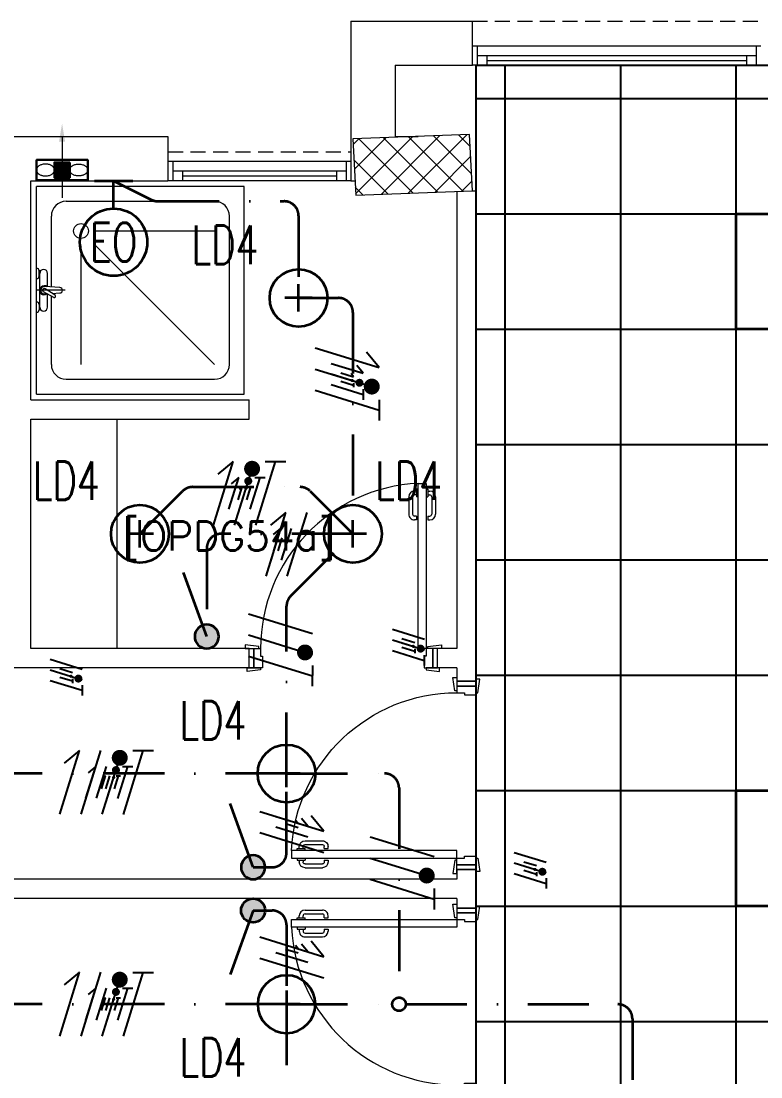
# Model space of a CAD drawing. Header units: inches. Extents: x -12418 to 57169, y -29325 to 19878.
# Drawn here: x 17883 to 21729, y 3911 to 9403 of the extents above; entities that cross this region are included whole.
import ezdxf
from ezdxf.enums import TextEntityAlignment as Align

# ---------------------------------------------------------------- set-up
doc = ezdxf.new("R2010")
doc.units = ezdxf.units.IN
doc.header["$LTSCALE"] = 25
doc.header["$MEASUREMENT"] = 0
for name, pattern in [('00-Ground Floor$0$HIDDEN2', [0.1875, 0.125, -0.0625]), ('DASHDOT', [25.4, 12.7, -6.35, 0, -6.35]), ('DASHED2', [9.525, 6.35, -3.175])]:
    doc.linetypes.add(name, pattern=pattern)
doc.layers.get('0').update_dxf_attribs({"color": 8})
for name, color, linetype, lineweight in [('00-Ground Floor$0$72_EGR_BASE_TEXT', 252, 'Continuous', 5), ('00-Ground Floor$0$Aluminum', 251, 'Continuous', 5), ('00-Ground Floor$0$C-HYDR-CTCH', 251, 'Continuous', 5), ('00-Ground Floor$0$Hatch', 254, 'Continuous', 5), ('00-Ground Floor$0$Proj', 251, 'Continuous', 5), ('00-Ground Floor$0$SANIT', 250, 'Continuous', 5), ('00-Ground Floor$0$Walls', 251, 'Continuous', 5), ('00-Ground Floor$0$Wooden Joinery', 251, 'Continuous', 5), ('E-LITE-CIRC-NUMB', 6, 'Continuous', 25), ('E-LITE-CLNG', 150, 'Continuous', 35), ('E-LITE-CLNG @ 100', 150, 'Continuous', 35), ('E-LITE-CLNG-CNDT', 6, 'DASHDOT', 35), ('E-LITE-CTRL', 6, 'Continuous', 25), ('E-LITE-IDEN', 6, 'Continuous', 25), ('E-LITE-SWCH @ 100', 3, 'Continuous', 35), ('E-POWR-CIRC-NUMB', 6, 'Continuous', 25), ('E-POWR-WALL @ 100', 4, 'Continuous', 35), ('E-POWR-WIRE', 6, 'Continuous', 25), ('E-POWR-WIRE @ 100', 6, 'Continuous', 25), ('E-POWR-WIRE @ 20', 6, 'Continuous', 25), ('E-POWR-WIRE @ 50', 6, 'Continuous', 25)]:
    doc.layers.add(name, color=color, linetype=linetype, lineweight=lineweight)
for name, color, linetype in [('00-Ground Floor$0$False Ceiling', 251, 'Continuous'), ('E-POWR-IDEN', 101, 'Continuous'), ('MC-EX-EQPM', 2, 'Continuous')]:
    doc.layers.add(name, color=color, linetype=linetype)
doc.layers.add('00-Ground Floor$0$Meubles', color=7, linetype='Continuous', lineweight=5, true_color=0xa6b1d3)
doc.styles.add('00-Ground Floor$0$SIMPLEX', font='SIMPLEX.shx', dxfattribs={"height": 150})
doc.styles.add('DC_Simplex', font='SIMPLEX.shx', dxfattribs={"width": 0.7})

# ---------------------------------------------------------------- blocks, each defined once
blk = doc.blocks.new('00-Ground Floor$0$A$C72370EFE')
at = {"layer": '00-Ground Floor$0$Wooden Joinery'}
for p, q in [((-0.01, -0.04), (-0.02, -0.04)), ((-0.01, -0.03), (-0.01, -0.07)), ((0, -0.03), (-0.01, -0.03)), ((0.04, -0.03), (0.05, -0.03)), ((0.05, -0.03), (0.05, -0.07)), ((0.05, -0.04), (0.06, -0.04)), ((-0.05, -0.07), (-0.05, -0.16)), ((-0.03, -0.07), (-0.03, -0.16)), ((-0.01, -0.06), (-0.02, -0.06)), ((0, -0.07), (-0.01, -0.07)), ((0.04, -0.07), (0.05, -0.07)), ((0.05, -0.06), (0.06, -0.06)), ((0.07, -0.07), (0.07, -0.16)), ((0.09, -0.07), (0.09, -0.16)), ((-0.01, -0.17), (-0.02, -0.17)), ((-0.01, -0.19), (-0.02, -0.19)), ((-0.01, -0.17), (-0.01, -0.19)), ((0.05, -0.17), (0.06, -0.17)), ((0.05, -0.17), (0.05, -0.19)), ((0.05, -0.19), (0.06, -0.19))]:
    blk.add_line(p, q, dxfattribs=at)
for centre, radius, start, end in [((-0.02, -0.07), 0.03, 90, 180), ((0.06, -0.07), 0.03, 0, 90), ((-0.02, -0.07), 0.01, 90, 180), ((0.06, -0.07), 0.01, 0, 90), ((-0.02, -0.16), 0.03, 180, 270), ((-0.02, -0.16), 0.01, 180, 270), ((0.06, -0.16), 0.01, 270, 0), ((0.06, -0.16), 0.03, 270, 0)]:
    blk.add_arc(centre, radius, start, end, dxfattribs=at)
blk = doc.blocks.new('00-Ground Floor$0$A$C5DAD61B4')
at = {"layer": '00-Ground Floor$0$Wooden Joinery'}
for points in [[(80, 959.1), (80, 969.1), (10, 979.1), (10, 959.1)], [(940, 959.1), (940, 969.1), (1010, 979.1), (1010, 959.1)], [(70, 859.1), (70, 849.1), (0, 839.1), (0, 859.1)], [(120, 859.1), (120, 0), (80, 0), (80, 859.1)], [(950, 859.1), (950, 849.1), (1020, 839.1), (1020, 859.1)]]:
    blk.add_lwpolyline(points, close=True, dxfattribs=at)
for points in [[(45, 859.1), (45, 959.1), (20, 959.1), (20, 859.1), (45, 859.1)], [(45, 859.1), (80, 859.1), (80, 899.1), (90, 899.1), (90, 959.1), (45, 959.1), (45, 859.1)], [(975, 859.1), (940, 859.1), (940, 899.1), (930, 899.1), (930, 959.1), (975, 959.1), (975, 859.1)], [(975, 859.1), (975, 959.1), (1000, 959.1), (1000, 859.1), (975, 859.1)]]:
    blk.add_lwpolyline(points, dxfattribs=at)
blk.add_arc((80, 859.1), 860, 272.666, 0, dxfattribs=at)
at = {"layer": '00-Ground Floor$0$Wooden Joinery', "xscale": 999.9999999998854, "yscale": 999.9999999998854, "zscale": 999.9999999998854, "rotation": 180}
blk.add_blockref('00-Ground Floor$0$A$C72370EFE', (120, 0), dxfattribs=at)
blk = doc.blocks.new('00-Ground Floor$0$SHOWER TRAY 80x80')
at = {"layer": '00-Ground Floor$0$SANIT'}
for p, q in [((0, 0), (0, 0.8)), ((0.8, 0.8), (0, 0.8)), ((0.8, 0), (0.8, 0.8)), ((0.1143, 0.7429), (0.6857, 0.7429)), ((0.0571, 0.4124), (0.0571, 0.6857)), ((0.7429, 0.1143), (0.7429, 0.6857)), ((0.2286, 0.6286), (0.6857, 0.6286)), ((0.1714, 0.1143), (0.1714, 0.5714)), ((0.2286, 0.5714), (0.6857, 0.1143)), ((0.01, 0.455), (0.01, 0.475)), ((0.0163, 0.475), (0.01, 0.475)), ((0.0125, 0.455), (0.01, 0.455)), ((0.0125, 0.335), (0.0125, 0.465)), ((0.0425, 0.4133), (0.0425, 0.465)), ((0.0895, 0.4105), (0.0316, 0.4139)), ((0.11, 0.4), (0, 0.4)), ((0.0667, 0.3728), (0.0271, 0.3939)), ((0.0407, 0.3866), (0.0316, 0.3861)), ((0.0715, 0.3808), (0.0334, 0.4058)), ((0.0425, 0.335), (0.0425, 0.3857)), ((0.0571, 0.1143), (0.0571, 0.3779)), ((0.0608, 0.3878), (0.0895, 0.3895)), ((0.01, 0.345), (0.01, 0.325)), ((0.0125, 0.345), (0.01, 0.345)), ((0.0163, 0.325), (0.01, 0.325)), ((0.1143, 0.0571), (0.6857, 0.0571)), ((0, 0), (0.8, 0))]:
    blk.add_line(p, q, dxfattribs=at)
blk.add_circle((0.1714, 0.6286), 0.0286, dxfattribs=at)
for centre, radius, start, end in [((0.1143, 0.6857), 0.0571, 90, 180), ((0.6857, 0.6857), 0.0571, 360, 90), ((0, 0.475), 0.01, 0, 90), ((0, 0.455), 0.01, 270, 0), ((0.0275, 0.465), 0.015, 0, 180), ((0.03, 0.4), 0.0175, 49.632, 309.2526), ((0.03, 0.4), 0.014, 83.2671, 276.7329), ((0.0895, 0.4), 0.0105, 270, 90), ((0.03, 0.4), 0.00676, 54.0423, 244.5873), ((0.0691, 0.3768), 0.00467, 239.3148, 59.3148), ((0, 0.345), 0.01, 0, 90), ((0.0275, 0.335), 0.015, 180, 0), ((0, 0.325), 0.01, 270, 0), ((0.1143, 0.1143), 0.0571, 180, 270), ((0.6857, 0.1143), 0.0571, 270, 360)]:
    blk.add_arc(centre, radius, start, end, dxfattribs=at)
blk = doc.blocks.new('00-Ground Floor$0$A$Ce9e1c4c3')
at = {"layer": '00-Ground Floor$0$False Ceiling', "color": 254}
for p, q in [((-79752.1, 1209.6, 0), (-79752.1, 9172.6, 0)), ((-79752.1, 9172.6, 0), (-69822.1, 9172.6, 0))]:
    blk.add_line(p, q, dxfattribs=at)
at = {"layer": '00-Ground Floor$0$False Ceiling', "color": 254, "linetype": 'Continuous'}
for p, q in [((-79600, 1209.6), (-79600, 9172.6)), ((-79000, 1209.6), (-79000, 9172.6)), ((-78400, 1209.6), (-78400, 9172.6)), ((-79752.1, 9000), (-69822.1, 9000)), ((-79752.1, 8400), (-69822.1, 8400)), ((-79752.1, 7800), (-69822.1, 7800)), ((-79752.1, 7200), (-69822.1, 7200)), ((-79752.1, 6600), (-69822.1, 6600)), ((-79752.1, 6000), (-62922.1, 6000)), ((-79752.1, 5400), (-62922.1, 5400)), ((-79752.1, 4800), (-62922.1, 4800)), ((-79752.1, 4200), (-62922.1, 4200))]:
    blk.add_line(p, q, dxfattribs=at)
blk = doc.blocks.new('00-Ground Floor')
at = {"layer": '00-Ground Floor$0$Hatch'}
h = blk.add_hatch(dxfattribs=at)
h.set_pattern_fill('ANSI37', color=256, scale=30)
h.set_pattern_definition([(45, (-1981.42, -13099.68), (-67.35192, 67.35192), []), (135, (-1981.42, -13099.68), (-67.35192, -67.35192), [])])
h.paths.add_polyline_path([(48971.2, 8818.2), (48367.3, 8810.1), (48371.2, 8521.7), (48975.1, 8529.8)])
h.paths.add_polyline_path([(41810.5, 8810.5), (41227, 8805), (41207, 8513.7), (41790.5, 8519.1)])
h.paths.add_polyline_path([(27433.5, 8803.1), (26834.4, 8799), (26828.7, 8506), (27427.8, 8510)])
h.paths.add_polyline_path([(34618.7, 8805.3), (34017.5, 8797.8), (34009.3, 8512.1), (34610.5, 8519.6)])
h.paths.add_polyline_path([(20214.3, 8812.4), (19607.8, 8790.5), (19622.4, 8498), (20228.8, 8519.8)])
h.paths.add_polyline_path([(13477.7, 8802), (12255.7, 8825.9), (12249.3, 8529.8), (13471.3, 8505.8)])
h.paths.add_polyline_path([(13491.8, 1601.9), (12276.8, 1586.2), (12263.3, 1293.7), (13478.3, 1309.4)])
h.paths.add_polyline_path([(13465.7, -5591.3), (12262.6, -5607.3), (12256.9, -5900.3), (13460, -5884.3)])
h.paths.add_polyline_path([(13484.2, -12790), (12287.5, -12801.4), (12290.4, -13095.9), (13487, -13084.4)])
h.paths.add_polyline_path([(5849.2, -12787.9), (5245.6, -12791.6), (5256.3, -13077.1), (5859.8, -13073.4)])
h.paths.add_polyline_path([(5833.8, -5589.9), (5236.9, -5588.3), (5236.8, -5889.5), (5833.6, -5891)])
h.paths.add_polyline_path([(5843.6, 1599.7), (5224.3, 1600.9), (5213.7, 1298), (5833, 1296.7)])
h.paths.add_polyline_path([(5820.3, 8779.1), (5219.7, 8793.5), (5216, 8503.9), (5816.7, 8489.4)])
h.paths.add_polyline_path([(-1378.8, 8777.2), (-1981.4, 8799.9), (-1979.5, 8511.6), (-1376.9, 8488.9)])
h.paths.add_polyline_path([(-1371.1, -5601.1), (-1973.1, -5608.1), (-1969.7, -5899.7), (-1367.7, -5892.7)])
h.paths.add_polyline_path([(-1353.5, -12795.7), (-1951.9, -12796.7), (-1947.1, -13097.4), (-1348.7, -13096.4)])
h.paths.add_polyline_path([(20233.2, -12782.5), (19627.5, -12795.4), (19633.2, -13096.6), (20238.9, -13083.7)])
h.paths.add_polyline_path([(20226.6, -5590), (19632.3, -5607.6), (19634.4, -5904.1), (20228.7, -5886.6)])
h.paths.add_polyline_path([(20217.9, 1618), (19619, 1610.4), (19623, 1310.2), (20221.9, 1317.9)])
h.paths.add_polyline_path([(27418.3, 1602.8), (26816.3, 1607.5), (26820.6, 1315.3), (27422.5, 1310.7)])
h.paths.add_polyline_path([(27422, -5579.9), (26818.1, -5597.5), (26831.6, -5897.5), (27431.7, -5876.5)])
h.paths.add_polyline_path([(27438.1, -12795.9), (26834.3, -12789.3), (26831.9, -13075), (27435.7, -13081.6)])
h.paths.add_polyline_path([(34636.6, -12785.4), (34039.3, -12800), (34048.3, -13099.7), (34645.6, -13085.1)])
h.paths.add_polyline_path([(34629.3, -5597.1), (34028, -5595.2), (34029.2, -5892.4), (34630.4, -5894.3)])
h.paths.add_polyline_path([(34592.8, 1606.7), (34012, 1611.4), (34031.7, 1321.6), (34612.5, 1316.9)])
h.paths.add_polyline_path([(41796.2, 1606), (41198.6, 1619.8), (41200.6, 1327.8), (41798.2, 1314.1)])
h.paths.add_polyline_path([(41797.2, -5592.6), (41228.8, -5600.2), (41230.6, -5894.3), (41799, -5886.7)])
h.paths.add_polyline_path([(41834.3, -12789.7), (41229, -12792.4), (41230.4, -13096.9), (41835.6, -13094.3)])
h.paths.add_polyline_path([(49008.5, -12790.2), (48420.5, -12774.1), (48407.3, -13081.4), (48995.3, -13097.4)])
h.paths.add_polyline_path([(48992.7, -5590.8), (48389.5, -5589.7), (48387.5, -5886.2), (48990.7, -5887.3)])
at = {"layer": '00-Ground Floor$0$Aluminum'}
for p, q in [((21728.8, 9272.6, 0), (20228.8, 9272.6, 0)), ((20253.8, 9272.6, 0), (20253.8, 9172.6, 0)), ((21703.8, 9272.6, 0), (21703.8, 9172.6, 0)), ((21728.8, 9172.6, 0), (20228.8, 9172.6, 0)), ((21703.8, 9222.6, 0), (20253.8, 9222.6, 0)), ((20303.8, 9222.6, 0), (20303.8, 9172.6, 0)), ((20303.8, 9197.6, 0), (21653.8, 9197.6, 0)), ((21653.8, 9222.6, 0), (21653.8, 9172.6, 0)), ((19597.7, 8672.6, 0), (18646.4, 8672.6, 0)), ((18671.4, 8672.6, 0), (18671.4, 8572.6, 0)), ((19572.7, 8622.6, 0), (18671.4, 8622.6, 0)), ((18721.4, 8622.6, 0), (18721.4, 8572.6, 0)), ((19522.7, 8622.6, 0), (19522.7, 8572.6, 0)), ((19572.7, 8672.6, 0), (19572.7, 8572.6, 0)), ((19597.7, 8572.6, 0), (18646.4, 8572.6, 0)), ((18721.4, 8597.6, 0), (19522.7, 8597.6, 0))]:
    blk.add_line(p, q, dxfattribs=at)
at = {"layer": '00-Ground Floor$0$C-HYDR-CTCH', "flags": 128}
blk.add_lwpolyline([(20228.8, 8519.8), (20214.3, 8812.4), (19607.8, 8790.5), (19622.4, 8498), (20228.8, 8519.8)], dxfattribs=at)
at = {"layer": '00-Ground Floor$0$Meubles'}
blk.add_line((18382.9, 6139.1, 0), (18382.9, 7332.6, 0), dxfattribs=at)
at = {"layer": '00-Ground Floor$0$Proj', "linetype": '00-Ground Floor$0$HIDDEN2', "ltscale": 25}
for p, q in [((20228.8, 9402.6, 0), (21728.8, 9402.6, 0)), ((18646.4, 8722.6, 0), (19597.7, 8722.6, 0))]:
    blk.add_line(p, q, dxfattribs=at)
at = {"layer": '00-Ground Floor$0$Walls'}
for p, q in [((19597.7, 9402.6, 0), (19597.7, 8572.6, 0)), ((19597.7, 9402.6, 0), (20228.8, 9402.6, 0)), ((20228.8, 9172.6, 0), (20228.8, 9402.6, 0)), ((19827.7, 9172.6, 0), (20228.8, 9172.6, 0)), ((19827.7, 9172.6, 0), (19827.7, 8802.6, 0)), ((16722.8, 8802.6, 0), (18646.4, 8802.6, 0)), ((18646.4, 8802.6, 0), (18646.4, 8572.6, 0)), ((19827.7, 8802.6, 0), (19947.9, 8802.6, 0)), ((17932.9, 8572.6, 0), (18646.4, 8572.6, 0)), ((17932.9, 7432.6, 0), (17932.9, 8572.6, 0)), ((19597.7, 8572.6, 0), (19618.7, 8572.6)), ((20147.9, 8516.9, 0), (20147.9, 6139.1, 0)), ((20228.8, 8519.8), (20247.9, 8519.8)), ((20247.9, 8519.8), (20247.9, 5969.1, 0)), ((17932.9, 7432.6, 0), (19067.9, 7432.6, 0)), ((19067.9, 7332.6, 0), (19067.9, 7432.6, 0)), ((17932.9, 6139.1, 0), (17932.9, 7332.6, 0)), ((17932.9, 7332.6, 0), (19067.9, 7332.6, 0)), ((19067.9, 6139.1, 0), (17932.9, 6139.1, 0)), ((19067.9, 6039.1, 0), (19067.9, 6139.1, 0)), ((20147.9, 6139.1, 0), (20047.9, 6139.1, 0)), ((20047.9, 6039.1, 0), (20047.9, 6139.1, 0)), ((19067.9, 6039.1, 0), (17732.9, 6039.1, 0)), ((20147.9, 6039.1, 0), (20047.9, 6039.1, 0)), ((20147.9, 6039.1, 0), (20147.9, 5969.1, 0)), ((20147.9, 5969.1, 0), (20247.9, 5969.1, 0)), ((20147.9, 4989.1, 0), (20147.9, 4939.1, 0)), ((20147.9, 4989.1, 0), (20247.9, 4989.1, 0)), ((20247.9, 4989.1, 0), (20247.9, 4789.1, 0)), ((20147.9, 4939.1, 0), (16652.9, 4939.1, 0)), ((20147.9, 4839.1, 0), (16652.9, 4839.1, 0)), ((20147.9, 4839.1, 0), (20147.9, 4789.1, 0)), ((20147.9, 4789.1, 0), (20247.9, 4789.1, 0))]:
    blk.add_line(p, q, dxfattribs=at)
at = {"layer": '00-Ground Floor$0$False Ceiling', "color": 254}
blk.add_blockref('00-Ground Floor$0$A$Ce9e1c4c3', (100000, 0), dxfattribs=at)
at = {"layer": '00-Ground Floor$0$SANIT', "xscale": 1350.000000000878, "yscale": 1350.000000000878, "zscale": 1350.000000000878}
blk.add_blockref('00-Ground Floor$0$SHOWER TRAY 80x80', (17962.9, 7462.6, 0), dxfattribs=at)
at = {"layer": '00-Ground Floor$0$Wooden Joinery'}
for p, rotation in [((20067.9, 6998.2, 0), 180), ((19288.9, 4809.1, 0), 270)]:
    blk.add_blockref('00-Ground Floor$0$A$C5DAD61B4', p, dxfattribs=dict(at, rotation=rotation))
at = {"layer": '00-Ground Floor$0$Wooden Joinery', "xscale": -1, "rotation": 270}
blk.add_blockref('00-Ground Floor$0$A$C5DAD61B4', (19288.9, 4969.1, 0), dxfattribs=at)
at = {"layer": '00-Ground Floor$0$72_EGR_BASE_TEXT', "insert": (18963.6, 6799.3, 0), "char_height": 150, "attachment_point": 2, "style": '00-Ground Floor$0$SIMPLEX'}
blk.add_mtext('[OPDG54a]', dxfattribs=at)
blk = doc.blocks.new('*U14')
blk.add_lwpolyline([(-300, 300), (-300, -300), (300, -300), (300, 300)], close=True)
blk.add_circle((0, 0), 45)
at = {"layer": 'E-LITE-CIRC-NUMB', "style": 'DC_Simplex', "width": 0.7, "flags": 8}
blk.add_attdef('CIRCUIT', text='', height=200, rotation=0, dxfattribs=at).set_placement((-473.9, 300), align=Align.RIGHT)
at = {"layer": 'E-LITE-CTRL', "style": 'DC_Simplex', "width": 0.7, "flags": 8}
blk.add_attdef('CONTROL', (1118.9, -935), '', height=200, rotation=360, dxfattribs=at)
at = {"layer": 'E-LITE-IDEN', "style": 'DC_Simplex', "width": 0.7, "flags": 8}
blk.add_attdef('TYPE', (-114.6, 448.6), '', height=200, rotation=360, dxfattribs=at)
blk = doc.blocks.new('DC_LT-CL-Point')
for p, q in [((0, -0.711), (0, 0.711)), ((0.711, 0), (-0.711, 0))]:
    blk.add_line(p, q)
blk.add_circle((0, 0), 1.5)
at = {"layer": 'E-LITE-CIRC-NUMB', "style": 'DC_Simplex', "width": 0.7, "flags": 8}
blk.add_attdef('CIRCUIT', text='', height=2, rotation=360, dxfattribs=at).set_placement((-3.364, 1.5), align=Align.RIGHT)
at = {"layer": 'E-LITE-CTRL', "style": 'DC_Simplex', "width": 0.7, "flags": 8}
blk.add_attdef('CONTROL', (3.364, -3.498), '', height=2, rotation=360, dxfattribs=at)
at = {"layer": 'E-LITE-IDEN', "style": 'DC_Simplex', "width": 0.7, "flags": 8}
blk.add_attdef('TYPE', (3.364, 1.5), '', height=2, rotation=360, dxfattribs=at)
blk = doc.blocks.new('*U48')
blk.add_hatch(color=256).paths.add_polyline_path([(0.625, 0.625, 1), (-0.625, 0.625, 1)])
blk.add_line((0, 0.625), (1.2, 3.947))
blk.add_circle((0, 0.625), 0.625)
at = {"layer": 'E-LITE-CTRL', "style": 'DC_Simplex', "width": 0.7, "flags": 8}
blk.add_attdef('CONTROL', (-26.627, -10.116), '', height=2, rotation=360, dxfattribs=at)
at = {"layer": 'E-LITE-IDEN', "style": 'DC_Simplex', "width": 0.7, "flags": 8}
blk.add_attdef('TYPE', text='', height=2, rotation=360, dxfattribs=at).set_placement((-31.991, -10.116), align=Align.RIGHT)
blk = doc.blocks.new('*U79')
for p, q in [((-0.515, -1.66), (0.515, 1.66)), ((0.515, 1.66), (-0.287, 1.001)), ((0.587, -1.663), (1.617, 1.658))]:
    blk.add_line(p, q)
blk = doc.blocks.new('*U597')
at = {"layer": 'E-POWR-WIRE @ 100', "xscale": 100, "yscale": 100, "zscale": 100}
blk.add_blockref('*U79', (19207.8, 6681.4, 0), dxfattribs=at)
at = {"layer": 'E-POWR-WIRE @ 20', "xscale": 20, "yscale": 20, "zscale": 20}
blk.add_blockref('*U79', (19207.8, 6681.4, 0), dxfattribs=at)
at = {"layer": 'E-POWR-WIRE @ 50', "xscale": 50, "yscale": 50, "zscale": 50}
blk.add_blockref('*U79', (19207.8, 6681.4, 0), dxfattribs=at)
blk = doc.blocks.new('*U81')
for p, q in [((-1.66, 0.515), (1.66, -0.515)), ((1.66, -0.515), (1.001, 0.287)), ((-1.663, -0.587), (1.658, -1.617))]:
    blk.add_line(p, q)
blk = doc.blocks.new('*U612')
at = {"layer": 'E-POWR-WIRE @ 100', "xscale": 100, "yscale": 100, "zscale": 100}
blk.add_blockref('*U81', (19290.2, 5240.5, 0), dxfattribs=at)
at = {"layer": 'E-POWR-WIRE @ 20', "xscale": 20, "yscale": 20, "zscale": 20}
blk.add_blockref('*U81', (19290.2, 5240.5, 0), dxfattribs=at)
at = {"layer": 'E-POWR-WIRE @ 50', "xscale": 50, "yscale": 50, "zscale": 50}
blk.add_blockref('*U81', (19290.2, 5240.5, 0), dxfattribs=at)
blk = doc.blocks.new('*U86')
for p, q in [((-1.658, 1.617), (1.663, 0.587)), ((-1.66, 0.515), (1.66, -0.515)), ((-1.663, -0.587), (1.658, -1.617)), ((1.659, -1.078), (1.657, -2.157))]:
    blk.add_line(p, q)
at = {"const_width": 0.414}
blk.add_lwpolyline([(1.278, -0.19, 1), (1.277, -0.604, 1)], format="xyb", close=True, dxfattribs=at)
blk = doc.blocks.new('*U668')
at = {"layer": 'E-POWR-WIRE @ 100', "xscale": 100, "yscale": 100, "zscale": 100}
blk.add_blockref('*U86', (19863.8, 4998.1), dxfattribs=at)
at = {"layer": 'E-POWR-WIRE @ 20', "xscale": 20, "yscale": 20, "zscale": 20}
blk.add_blockref('*U86', (20528.9, 4998.1), dxfattribs=at)
at = {"layer": 'E-POWR-WIRE @ 50', "xscale": 50, "yscale": 50, "zscale": 50}
blk.add_blockref('*U86', (20528.9, 4998.1), dxfattribs=at)
blk = doc.blocks.new('*U77')
for p, q in [((-2.719, -1.655), (-1.689, 1.665)), ((-1.689, 1.665), (-2.491, 1.006)), ((-1.617, -1.658), (-0.587, 1.663)), ((-0.515, -1.66), (0.515, 1.66)), ((0.587, -1.663), (1.617, 1.658)), ((1.078, 1.659), (2.157, 1.657))]:
    blk.add_line(p, q)
at = {"const_width": 0.414}
blk.add_lwpolyline([(0.19, 1.278, 1), (0.604, 1.277, 1)], format="xyb", close=True, dxfattribs=at)
blk = doc.blocks.new('*U671')
at = {"layer": 'E-POWR-WIRE @ 100', "xscale": 100, "yscale": 100, "zscale": 100}
blk.add_blockref('*U77', (18356, 5443.1, 0), dxfattribs=at)
at = {"layer": 'E-POWR-WIRE @ 20', "xscale": 20, "yscale": 20, "zscale": 20}
blk.add_blockref('*U77', (18356, 5443.1, 0), dxfattribs=at)
at = {"layer": 'E-POWR-WIRE @ 50', "xscale": 50, "yscale": 50, "zscale": 50}
blk.add_blockref('*U77', (18356, 5443.1, 0), dxfattribs=at)
blk = doc.blocks.new('*U76')
for p, q in [((-1.617, -1.658), (-0.587, 1.663)), ((-0.587, 1.663), (-1.389, 1.004)), ((-0.515, -1.66), (0.515, 1.66)), ((0.587, -1.663), (1.617, 1.658)), ((1.078, 1.659), (2.157, 1.657))]:
    blk.add_line(p, q)
at = {"const_width": 0.414}
blk.add_lwpolyline([(0.19, 1.278, 1), (0.604, 1.277, 1)], format="xyb", close=True, dxfattribs=at)
blk = doc.blocks.new('*U672')
at = {"layer": 'E-POWR-WIRE @ 100', "xscale": 100, "yscale": 100, "zscale": 100}
blk.add_blockref('*U76', (19044, 6946.5, 0), dxfattribs=at)
at = {"layer": 'E-POWR-WIRE @ 20', "xscale": 20, "yscale": 20, "zscale": 20}
blk.add_blockref('*U76', (19044, 6946.5, 0), dxfattribs=at)
at = {"layer": 'E-POWR-WIRE @ 50', "xscale": 50, "yscale": 50, "zscale": 50}
blk.add_blockref('*U76', (19044, 6946.5, 0), dxfattribs=at)
blk = doc.blocks.new('*U677')
at = {"layer": 'E-POWR-WIRE @ 100', "xscale": 100, "yscale": 100, "zscale": 100}
blk.add_blockref('*U86', (19231.1, 6158.5, 0), dxfattribs=at)
at = {"layer": 'E-POWR-WIRE @ 20', "xscale": 20, "yscale": 20, "zscale": 20}
blk.add_blockref('*U86', (19896.2, 6158.5, 0), dxfattribs=at)
at = {"layer": 'E-POWR-WIRE @ 50', "xscale": 50, "yscale": 50, "zscale": 50}
blk.add_blockref('*U86', (19896.2, 6158.5, 0), dxfattribs=at)
blk = doc.blocks.new('*U85')
for p, q in [((-1.658, 1.617), (1.663, 0.587)), ((1.663, 0.587), (1.004, 1.389)), ((-1.66, 0.515), (1.66, -0.515)), ((-1.663, -0.587), (1.658, -1.617)), ((1.659, -1.078), (1.657, -2.157))]:
    blk.add_line(p, q)
at = {"const_width": 0.414}
blk.add_lwpolyline([(1.278, -0.19, 1), (1.277, -0.604, 1)], format="xyb", close=True, dxfattribs=at)
blk = doc.blocks.new('*U679')
at = {"layer": 'E-POWR-WIRE @ 100', "xscale": 100, "yscale": 100, "zscale": 100}
blk.add_blockref('*U85', (19578.1, 7541.4), dxfattribs=at)
at = {"layer": 'E-POWR-WIRE @ 20', "xscale": 20, "yscale": 20, "zscale": 20}
blk.add_blockref('*U85', (19578.1, 7541.4), dxfattribs=at)
at = {"layer": 'E-POWR-WIRE @ 50', "xscale": 50, "yscale": 50, "zscale": 50}
blk.add_blockref('*U85', (19578.1, 7541.4), dxfattribs=at)
blk = doc.blocks.new('*U680')
at = {"layer": 'E-POWR-WIRE @ 100', "xscale": 100, "yscale": 100, "zscale": 100}
blk.add_blockref('*U81', (19290.2, 4588, 0), dxfattribs=at)
at = {"layer": 'E-POWR-WIRE @ 20', "xscale": 20, "yscale": 20, "zscale": 20}
blk.add_blockref('*U81', (19290.2, 4588, 0), dxfattribs=at)
at = {"layer": 'E-POWR-WIRE @ 50', "xscale": 50, "yscale": 50, "zscale": 50}
blk.add_blockref('*U81', (19290.2, 4588, 0), dxfattribs=at)
blk = doc.blocks.new('*U681')
at = {"layer": 'E-POWR-WIRE @ 100', "xscale": 100, "yscale": 100, "zscale": 100}
blk.add_blockref('*U86', (17451.8, 6002.7, 0), dxfattribs=at)
at = {"layer": 'E-POWR-WIRE @ 20', "xscale": 20, "yscale": 20, "zscale": 20}
blk.add_blockref('*U86', (18116.9, 6002.7, 0), dxfattribs=at)
at = {"layer": 'E-POWR-WIRE @ 50', "xscale": 50, "yscale": 50, "zscale": 50}
blk.add_blockref('*U86', (18116.9, 6002.7, 0), dxfattribs=at)
blk = doc.blocks.new('*U683')
at = {"layer": 'E-POWR-WIRE @ 100', "xscale": 100, "yscale": 100, "zscale": 100}
blk.add_blockref('*U77', (18356, 4289.1, 0), dxfattribs=at)
at = {"layer": 'E-POWR-WIRE @ 20', "xscale": 20, "yscale": 20, "zscale": 20}
blk.add_blockref('*U77', (18356, 4289.1, 0), dxfattribs=at)
at = {"layer": 'E-POWR-WIRE @ 50', "xscale": 50, "yscale": 50, "zscale": 50}
blk.add_blockref('*U77', (18356, 4289.1, 0), dxfattribs=at)
blk = doc.blocks.new('*U104')
at = {"layer": 'MC-EX-EQPM', "lineweight": 9}
blk.add_hatch(color=253, dxfattribs=at).paths.add_polyline_path([(15.7, 160.3), (-15.7, 160.3), (0, 254.8)], flags=0)
at = {"layer": 'MC-EX-EQPM', "color": 253, "lineweight": 9}
blk.add_line((0, 183.8), (0, -132.9), dxfattribs=at)
at = {"layer": 'MC-EX-EQPM', "color": 253, "linetype": 'DASHED2', "lineweight": 30, "ltscale": 2.5}
for p, q in [((-32.6, 52.3), (-32.6, -27.5)), ((-26.4, 52.3), (-26.4, -27.5)), ((-17.2, 52.3), (-17.2, -27.5)), ((-6.9, 52.3), (-6.9, -27.5)), ((6.9, 52.3), (6.9, -27.5)), ((17.2, 52.3), (17.2, -27.5)), ((26.4, 52.3), (26.4, -27.5)), ((32.6, 52.3), (32.6, -27.5))]:
    blk.add_line(p, q, dxfattribs=at)
at = {"layer": 'MC-EX-EQPM', "color": 253, "lineweight": 30, "ltscale": 2.5}
for points in [[(-133, -39.8), (133, -39.8), (133, 64.7), (-133, 64.7)], [(-39.9, 52.3), (39.9, 52.3), (39.9, -27.5), (-39.9, -27.5)]]:
    blk.add_lwpolyline(points, close=True, dxfattribs=at)
at = {"layer": 'MC-EX-EQPM', "color": 253, "lineweight": 9}
for points, knots in [([(-39.9, 12.4), (-39.9, 13.7), (-40, 14.9), (-40.4, 17.4), (-40.7, 18.6), (-41.5, 20.9), (-42, 22), (-43, 24), (-43.6, 25), (-44.9, 26.9), (-45.6, 27.7), (-47.4, 29.8), (-48.6, 31), (-51.1, 33), (-52.4, 34), (-55.1, 35.6), (-56.5, 36.4), (-59.4, 37.8), (-60.9, 38.4), (-65, 39.9), (-67.6, 40.7), (-73, 41.9), (-75.8, 42.3), (-81.5, 42.9), (-84.3, 43), (-90.7, 43), (-94.3, 42.7), (-101.2, 41.7), (-104.6, 40.9), (-110, 39.2), (-112.2, 38.4), (-116.4, 36.4), (-118.4, 35.3), (-121.7, 33.1), (-123.1, 32), (-125.6, 29.7), (-126.8, 28.4), (-128.8, 25.9), (-129.5, 24.7), (-130.9, 22.1), (-131.5, 20.8), (-132.4, 17.9), (-132.7, 16.4), (-133, 14), (-133, 13.2), (-133, 12.4)], [0, 0, 0, 0, 0.083152, 0.083152, 0.166304, 0.166304, 0.249457, 0.249457, 0.332609, 0.332609, 0.415761, 0.415761, 0.545395, 0.545395, 0.675028, 0.675028, 0.804662, 0.804662, 0.934296, 0.934296, 1.152782, 1.152782, 1.371268, 1.371268, 1.589754, 1.589754, 1.860357, 1.860357, 2.130959, 2.130959, 2.317705, 2.317705, 2.504451, 2.504451, 2.641391, 2.641391, 2.778331, 2.778331, 2.881554, 2.881554, 2.984776, 2.984776, 3.087999, 3.087999, 3.141593, 3.141593, 3.141593, 3.141593]), ([(-133, 12.4), (-133, 11.7), (-133, 10.9), (-132.7, 8.6), (-132.4, 7.1), (-131.5, 4.3), (-131, 2.9), (-129.6, 0.3), (-128.9, -0.9), (-127.2, -3.1), (-126.3, -4.1), (-124.4, -6), (-123.5, -6.8), (-121.4, -8.4), (-120.4, -9.1), (-117.5, -11), (-115.7, -11.9), (-111.8, -13.7), (-109.8, -14.4), (-105.7, -15.7), (-103.6, -16.2), (-99.3, -17.1), (-97.1, -17.4), (-90.1, -18.2), (-85.3, -18.3), (-77.2, -17.7), (-74, -17.2), (-67.7, -15.9), (-64.6, -15), (-59.7, -13.1), (-57.7, -12.2), (-54, -10.1), (-52.2, -9), (-49.2, -6.7), (-48, -5.6), (-45.8, -3.2), (-44.7, -1.9), (-43.1, 0.7), (-42.4, 1.9), (-41.3, 4.5), (-40.8, 5.9), (-40.2, 8.8), (-40, 10.2), (-39.9, 12), (-39.9, 12.2), (-39.9, 12.4)], [3.141593, 3.141593, 3.141593, 3.141593, 3.191222, 3.191222, 3.294445, 3.294445, 3.397668, 3.397668, 3.500891, 3.500891, 3.604114, 3.604114, 3.707337, 3.707337, 3.810559, 3.810559, 3.981855, 3.981855, 4.15315, 4.15315, 4.324446, 4.324446, 4.495741, 4.495741, 4.865323, 4.865323, 5.117184, 5.117184, 5.369044, 5.369044, 5.542485, 5.542485, 5.715925, 5.715925, 5.843378, 5.843378, 5.97083, 5.97083, 6.069787, 6.069787, 6.168745, 6.168745, 6.267702, 6.267702, 6.283185, 6.283185, 6.283185, 6.283185]), ([(39.9, 12.4), (39.9, 13.7), (40, 14.9), (40.4, 17.4), (40.7, 18.6), (41.5, 20.9), (42, 22), (43, 24), (43.6, 25), (44.9, 26.9), (45.6, 27.7), (47.4, 29.8), (48.6, 31), (51.1, 33), (52.4, 34), (55.1, 35.6), (56.5, 36.4), (59.4, 37.8), (60.9, 38.4), (65, 39.9), (67.6, 40.7), (73, 41.9), (75.8, 42.3), (81.5, 42.9), (84.3, 43), (90.7, 43), (94.3, 42.7), (101.2, 41.7), (104.6, 40.9), (110, 39.2), (112.2, 38.4), (116.4, 36.4), (118.4, 35.3), (121.7, 33.1), (123.1, 32), (125.6, 29.7), (126.8, 28.4), (128.8, 25.9), (129.5, 24.7), (130.9, 22.1), (131.5, 20.8), (132.4, 17.9), (132.7, 16.4), (133, 14), (133, 13.2), (133, 12.4)], [0, 0, 0, 0, 0.083152, 0.083152, 0.166304, 0.166304, 0.249457, 0.249457, 0.332609, 0.332609, 0.415761, 0.415761, 0.545395, 0.545395, 0.675028, 0.675028, 0.804662, 0.804662, 0.934296, 0.934296, 1.152782, 1.152782, 1.371268, 1.371268, 1.589754, 1.589754, 1.860357, 1.860357, 2.130959, 2.130959, 2.317705, 2.317705, 2.504451, 2.504451, 2.641391, 2.641391, 2.778331, 2.778331, 2.881554, 2.881554, 2.984776, 2.984776, 3.087999, 3.087999, 3.141593, 3.141593, 3.141593, 3.141593]), ([(133, 12.4), (133, 11.7), (133, 10.9), (132.7, 8.6), (132.4, 7.1), (131.5, 4.3), (131, 2.9), (129.6, 0.3), (128.9, -0.9), (127.2, -3.1), (126.3, -4.1), (124.4, -6), (123.5, -6.8), (121.4, -8.4), (120.4, -9.1), (117.5, -11), (115.7, -11.9), (111.8, -13.7), (109.8, -14.4), (105.7, -15.7), (103.6, -16.2), (99.3, -17.1), (97.1, -17.4), (90.1, -18.2), (85.3, -18.3), (77.2, -17.7), (74, -17.2), (67.7, -15.9), (64.6, -15), (59.7, -13.1), (57.7, -12.2), (54, -10.1), (52.2, -9), (49.2, -6.7), (48, -5.6), (45.8, -3.2), (44.7, -1.9), (43.1, 0.7), (42.4, 1.9), (41.3, 4.5), (40.8, 5.9), (40.2, 8.8), (40, 10.2), (39.9, 12), (39.9, 12.2), (39.9, 12.4)], [3.141593, 3.141593, 3.141593, 3.141593, 3.191222, 3.191222, 3.294445, 3.294445, 3.397668, 3.397668, 3.500891, 3.500891, 3.604114, 3.604114, 3.707337, 3.707337, 3.810559, 3.810559, 3.981855, 3.981855, 4.15315, 4.15315, 4.324446, 4.324446, 4.495741, 4.495741, 4.865323, 4.865323, 5.117184, 5.117184, 5.369044, 5.369044, 5.542485, 5.542485, 5.715925, 5.715925, 5.843378, 5.843378, 5.97083, 5.97083, 6.069787, 6.069787, 6.168745, 6.168745, 6.267702, 6.267702, 6.283185, 6.283185, 6.283185, 6.283185])]:
    blk.add_open_spline(points, degree=3, knots=knots, dxfattribs=at)
blk = doc.blocks.new('*U95')
for p, q in [((-1, 0), (1, 0)), ((0, -1.45), (0, 0))]:
    blk.add_line(p, q)
blk.add_circle((0, -3.2), 1.75)
at = {"layer": 'E-POWR-CIRC-NUMB', "style": 'DC_Simplex', "width": 0.7, "flags": 8}
blk.add_attdef('CIRCUIT', (3.364, 5.671), '', height=2, rotation=360, dxfattribs=at)
at = {"layer": 'E-POWR-IDEN', "style": 'DC_Simplex', "width": 0.7, "flags": 8}
blk.add_attdef('TYPE', text='', height=2, rotation=180, dxfattribs=at).set_placement((0, -3.2), align=Align.MIDDLE_CENTER)

msp = doc.modelspace()

# ---------------------------------------------------------------- linework, layer by layer
at = {"layer": 'E-LITE-CLNG-CNDT', "elevation": 0}
for points in [[(18363.8, 8572.6), (18561.6, 8473.4, 0.116708), (18595.3, 8465.4), (19250.4, 8465.4, -0.414214), (19325.4, 8390.4), (19325.4, 7962.6)], [(19325.4, 7962.6), (19532.9, 7962.6, -0.414214), (19607.9, 7887.6), (19607.9, 6735.8)], [(18500.4, 6735.8), (18722.1, 6957.5, -0.198912), (18775.1, 6979.4), (19333.3, 6979.4, -0.198912), (19386.3, 6957.5), (19607.9, 6735.8)], [(19607.9, 6735.8), (18922.9, 6735.8, 0.414214), (18847.9, 6660.8), (18847.9, 6201.6)], [(19262.7, 5489.1), (19262.7, 6359.5, -0.198912), (19284.6, 6412.5), (19607.9, 6735.8)], [(19088.9, 5001.6), (19187.7, 5001.6, 0.414214), (19262.7, 5076.6), (19262.7, 5489.1)], [(19262.7, 5489.1), (19772.6, 5489.1, -0.414214), (19847.6, 5414.1), (19847.6, 4324.1)], [(19088.9, 4776.6), (19187.7, 4776.6, -0.414214), (19262.7, 4701.6), (19262.7, 4289.1)], [(19262.7, 4289.1), (19262.7, 3418.7, 0.198912), (19284.6, 3365.7), (19607.9, 3042.4)], [(19882.6, 4288.6), (20985.9, 4288.6, -0.414214), (21060.9, 4213.6), (21060.9, -990.7, -0.414214), (20985.9, -1065.7), (19368.2, -1065.7, 0.414214), (19293.2, -1140.7), (19293.2, -2847.4)]]:
    msp.add_lwpolyline(points, format="xyb", dxfattribs=at)
for points in [[(19262.7, 5489.1), (17522.8, 5489.1)], [(19262.7, 4289.1), (17522.8, 4289.1)], [(19262.7, 4289.1), (19812.6, 4289.1)]]:
    msp.add_lwpolyline(points, dxfattribs=at)
at = {"layer": 'E-LITE-CLNG-CNDT'}
msp.add_circle((19847.6, 4289.1), 35, dxfattribs=at)

# ---------------------------------------------------------------- block references
at = {"layer": 'E-LITE-CLNG'}
ref = msp.add_blockref('*U14', (21900, 8100), dxfattribs=dict(at, xscale=-1))
ref.add_attrib('TYPE', 'LD1', (22014.6, 8548.6), dxfattribs={"layer": 'E-LITE-IDEN', "height": 200, "rotation": 0, "style": 'DC_Simplex', "width": 0.7, "flags": 8})
ref = msp.add_blockref('*U14', (21900, 5100), dxfattribs=dict(at, xscale=-1))
ref.add_attrib('TYPE', 'LD1', (22014.6, 5548.6), dxfattribs={"layer": 'E-LITE-IDEN', "height": 200, "rotation": 0, "style": 'DC_Simplex', "width": 0.7, "flags": 8})
at = {"layer": 'E-LITE-CLNG @ 100'}
ref = msp.add_blockref('DC_LT-CL-Point', (19325.4, 7962.6, 0), dxfattribs=dict(at, xscale=100, yscale=100, zscale=100))
ref.add_attrib('TYPE', 'LD4', (18769.7, 8138.7, 0), dxfattribs={"layer": 'E-LITE-IDEN', "height": 200, "rotation": 360, "style": 'DC_Simplex', "width": 0.7, "flags": 8})
ref = msp.add_blockref('DC_LT-CL-Point', (18500.4, 6735.8, 0), dxfattribs=dict(at, xscale=100, yscale=100, zscale=100))
ref.add_attrib('TYPE', 'LD4', (17944.7, 6912, 0), dxfattribs={"layer": 'E-LITE-IDEN', "height": 200, "rotation": 360, "style": 'DC_Simplex', "width": 0.7, "flags": 8})
ref = msp.add_blockref('DC_LT-CL-Point', (19607.9, 6735.8, 0), dxfattribs=dict(at, xscale=100, yscale=100, zscale=100))
ref.add_attrib('TYPE', 'LD4', (19724, 6912, 0), dxfattribs={"layer": 'E-LITE-IDEN', "height": 200, "rotation": 360, "style": 'DC_Simplex', "width": 0.7, "flags": 8})
ref = msp.add_blockref('DC_LT-CL-Point', (19262.7, 5489.1, 0), dxfattribs=dict(at, xscale=100, yscale=100, zscale=100))
ref.add_attrib('TYPE', 'LD4', (18706.9, 5665.3, 0), dxfattribs={"layer": 'E-LITE-IDEN', "height": 200, "rotation": 360, "style": 'DC_Simplex', "width": 0.7, "flags": 8})
ref = msp.add_blockref('DC_LT-CL-Point', (19262.7, 4289.1, 0), dxfattribs=dict(at, xscale=-100, yscale=100, zscale=100, rotation=180))
ref.add_attrib('TYPE', 'LD4', (18706.9, 3913, 0), dxfattribs={"layer": 'E-LITE-IDEN', "height": 200, "rotation": 0, "style": 'DC_Simplex', "width": 0.7, "flags": 8})
at = {"layer": 'E-LITE-CLNG-CNDT'}
msp.add_blockref('00-Ground Floor', (0, 0), dxfattribs=at)
at = {"layer": 'E-LITE-SWCH @ 100', "xscale": -100, "yscale": 100, "zscale": 100}
for p in [(18847.9, 6139.1, 0), (19088.9, 4939.1, 0)]:
    msp.add_blockref('*U48', p, dxfattribs=at)
at = {"layer": 'E-LITE-SWCH @ 100', "xscale": 100, "yscale": 100, "zscale": 100, "rotation": 180}
msp.add_blockref('*U48', (19088.9, 4839.1, 0), dxfattribs=at)
at = {"layer": 'E-POWR-WALL @ 100'}
ref = msp.add_blockref('*U95', (18363.8, 8572.6, 0), dxfattribs=dict(at, xscale=100, yscale=100, zscale=100))
ref.add_attrib('TYPE', 'EO', dxfattribs={"layer": 'E-POWR-IDEN', "height": 200, "style": 'DC_Simplex', "width": 0.7, "flags": 8}).set_placement((18363.8, 8252.6, 0), align=Align.MIDDLE_CENTER)
at = {"layer": 'E-POWR-WIRE'}
for name in ['*U679', '*U672', '*U597', '*U677', '*U681', '*U671', '*U612', '*U668', '*U680', '*U683']:
    msp.add_blockref(name, (0, 0), dxfattribs=at)
at = {"layer": 'MC-EX-EQPM', "xscale": -1}
msp.add_blockref('*U104', (18095.9, 8615.7, 0), dxfattribs=at)

doc.saveas('drawing.dxf')
